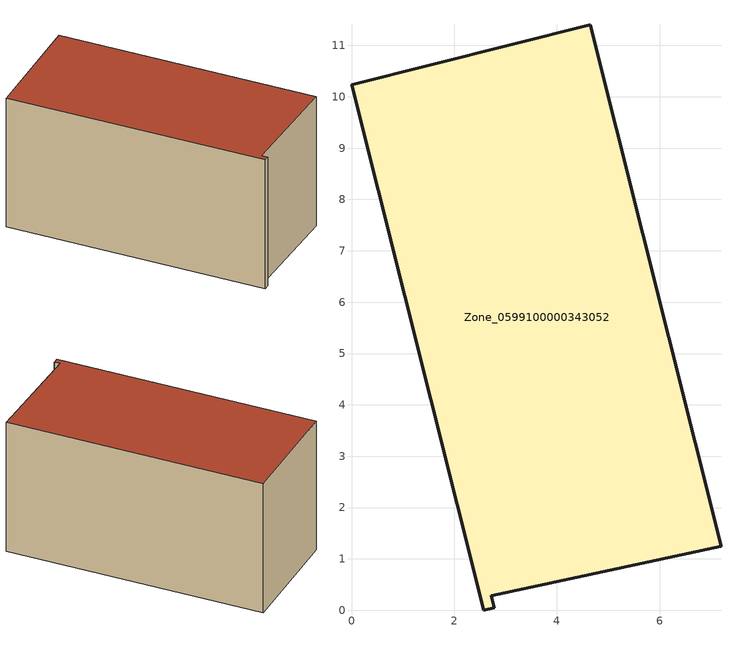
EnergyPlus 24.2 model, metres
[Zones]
Zone_0599100000343052
 floor ground (C_G): 7.2,1.25 2.72,0.28 2.78,0.05 2.58,0 0,10.23 4.65,11.4 z0
 wall outside (C_F): 7.2,1.25 4.65,11.4 0,10.23 2.58,0 2.78,0.05 2.72,0.28 7.2,1.25 z0:5.65
 roof outside (C_R): 2.72,0.28 7.2,1.25 4.65,11.4 0,10.23 2.58,0 2.78,0.05 z5.65
[BUILDING]
Pand.0599100000343052: North Axis=0; Terrain=City; Loads Convergence Tolerance Value=0.04; Temperature Convergence Tolerance Value=0.4; Solar Distribution=FullExterior; Maximum Number of Warmup Days=25; Minimum Number of Warmup Days=1
[Site:Location]
Rotterdam.The.Hague.AP_ZH_NLD Design_Conditions: Latitude=51.96; Longitude=4.45; Time Zone=1; Elevation=-4.5
[SITE:GROUNDTEMPERATURE:BUILDINGSURFACE]
18, 18, 18, 18, 18, 18, 18, 18, 18, 18, 18, 18
[MATERIAL] Thermal Absorptance=0.9; Solar Absorptance=0.7; Visible Absorptance=0.7
Name | Roughness | Thickness | Conductivity | Density | Specific Heat
G.TI.1992-2005 | MediumSmooth | 0.15 | 0.06 | 540 | 1210
F.TI.1992-2005 | Rough | 0.3 | 0.12 | 1920 | 840
R.TI.1992-2005 | MediumRough | 0.2 | 0.08 | 1500 | 1000
[CONSTRUCTION]
C_G: G.TI.1992-2005
C_F: F.TI.1992-2005
C_R: R.TI.1992-2005
[ZONE]
Zone_0599100000343052: Type=1; Multiplier=1; Ceiling Height=Autocalculate; Volume=Autocalculate; Floor Area=autocalculate; Part of Total Floor Area=Yes
[ZONEINFILTRATION:DESIGNFLOWRATE]
Infil_Zone_0599100000343052: Zone or ZoneList or Space or SpaceList=Zone_0599100000343052; Schedule=AlwaysOn; Design Flow Rate Calculation Method=Flow/Area; Flow Rate per Floor Area=0.0015; Constant Term Coefficient=1; Temperature Term Coefficient=0; Velocity Term Coefficient=0; Velocity Squared Term Coefficient=0
[HVACTEMPLATE:ZONE:IDEALLOADSAIRSYSTEM]
Zone_0599100000343052: Maximum Heating Supply Air Temperature=50; Minimum Cooling Supply Air Temperature=13; Maximum Heating Supply Air Humidity Ratio=0.0156; Minimum Cooling Supply Air Humidity Ratio=0.0077; Heating Limit=NoLimit; Cooling Limit=NoLimit; Dehumidification Control Type=ConstantSensibleHeatRatio; Cooling Sensible Heat Ratio=0.7; Dehumidification Setpoint=60; Humidification Control Type=None; Humidification Setpoint=30; Outdoor Air Method=None; Outdoor Air Flow Rate per Person=0.00944; Outdoor Air Flow Rate per Zone Floor Area=0; Outdoor Air Flow Rate per Zone=0; Demand Controlled Ventilation Type=None; Outdoor Air Economizer Type=NoEconomizer; Heat Recovery Type=None; Sensible Heat Recovery Effectiveness=0.7; Latent Heat Recovery Effectiveness=0.65
[ZONECONTROL:THERMOSTAT]
ThermostatControl_Zone_0599100000343052: Zone or ZoneList=Zone_0599100000343052; Control Type Schedule=DualSetpointControlType; Control 1=Thermostat_Zone_0599100000343052; Temperature Difference Between Cutout And Setpoint=0
[THERMOSTATSETPOINT:DUALSETPOINT]
Thermostat_Zone_0599100000343052: Heating Setpoint Temperature Schedule=HeatingSetpoint_Zone_0599100000343052; Cooling Setpoint Temperature Schedule=CoolingSetpoint_Zone_0599100000343052
[SCHEDULE:COMPACT]
HeatingSetpoint_Zone_0599100000343052: Through: 12/31, For: AllDays, Until: 24:00, 21
CoolingSetpoint_Zone_0599100000343052: Through: 12/31, For: AllDays, Until: 24:00, 24
DualSetpointControlType: Through: 12/31, For: AllDays, Until: 24:00, 4
AlwaysOn: Through: 12/31, For: AllDays, Until: 24:00, 1
